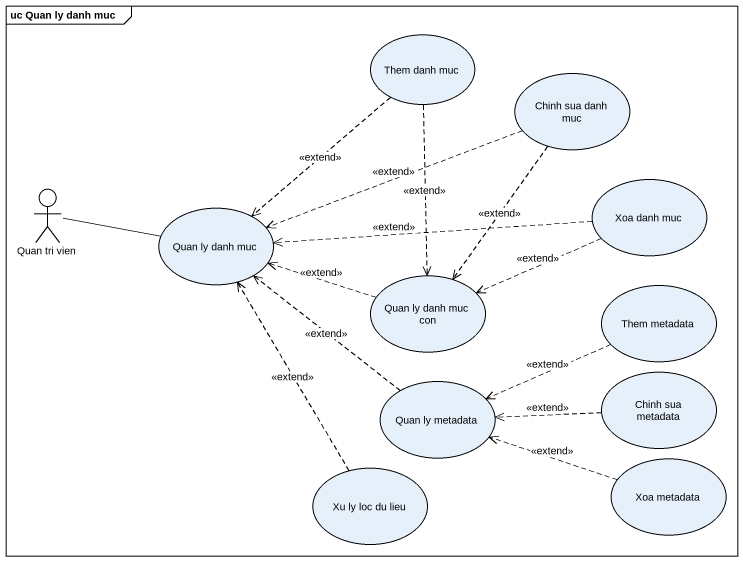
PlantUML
@startuml
mainframe uc Quan ly danh muc
usecase "Them danh muc" as Them_danh_muc
usecase "Chinh sua danh muc" as Chinh_sua_danh_muc
actor "Quan tri vien" as Quan_tri_vien
usecase "Quan ly danh muc" as Quan_ly_danh_muc
usecase "Xoa danh muc" as Xoa_danh_muc
usecase "Quan ly danh muc con" as Quan_ly_danh_muc_con
usecase "Them metadata" as Them_metadata
usecase "Quan ly metadata" as Quan_ly_metadata
usecase "Chinh sua metadata" as Chinh_sua_metadata
usecase "Xu ly loc du lieu" as Xu_ly_loc_du_lieu
usecase "Xoa metadata" as Xoa_metadata
Them_danh_muc ..> Quan_ly_danh_muc : <<extend>>
Them_danh_muc ..> Quan_ly_danh_muc_con : <<extend>>
Chinh_sua_danh_muc .left.> Quan_ly_danh_muc : <<extend>>
Chinh_sua_danh_muc ..> Quan_ly_danh_muc_con : <<extend>>
Quan_ly_danh_muc -left- Quan_tri_vien
Xoa_danh_muc .left.> Quan_ly_danh_muc : <<extend>>
Xoa_danh_muc .left.> Quan_ly_danh_muc_con : <<extend>>
Quan_ly_danh_muc_con .left.> Quan_ly_danh_muc : <<extend>>
Them_metadata .left.> Quan_ly_metadata : <<extend>>
Quan_ly_metadata .up.> Quan_ly_danh_muc : <<extend>>
Chinh_sua_metadata .left.> Quan_ly_metadata : <<extend>>
Xu_ly_loc_du_lieu .up.> Quan_ly_danh_muc : <<extend>>
Xoa_metadata .left.> Quan_ly_metadata : <<extend>>
@enduml
